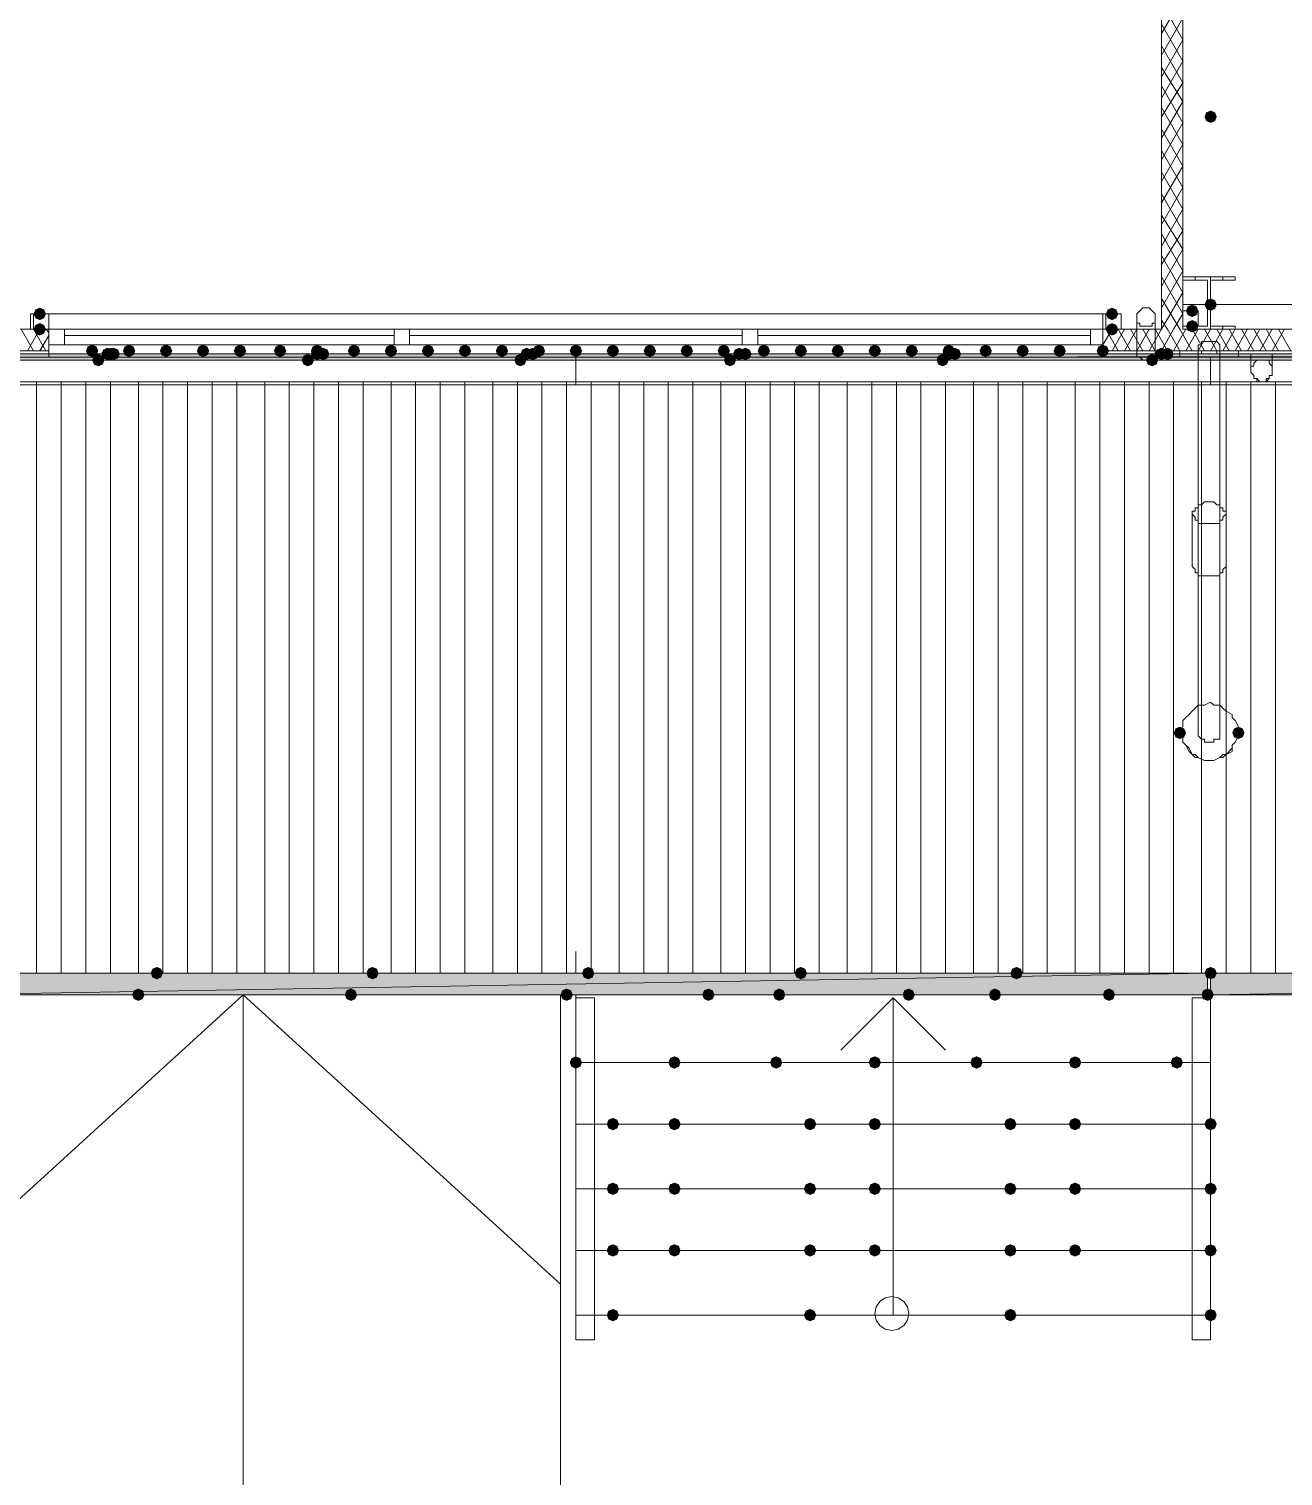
# Model space of a CAD drawing. Header units: millimetres. Extents: x 0 to 420, y 0 to 297.
# Drawn here: x 244.41 to 261.64, y 89.82 to 109.71 of the extents above; entities that cross this region are included whole.
import ezdxf

# ---------------------------------------------------------------- set-up
doc = ezdxf.new("R2010")
doc.units = ezdxf.units.MM

msp = doc.modelspace()

# ---------------------------------------------------------------- hatches: boundary and pattern name
for color, points in [(7, [(260.731, 108.500333), (260.706129, 108.440538), (260.646333, 108.415667), (260.586538, 108.440538), (260.561667, 108.500333), (260.586537, 108.560129), (260.646333, 108.585), (260.706129, 108.560129)]), (7, [(260.731, 105.918), (260.706129, 105.858204), (260.646333, 105.833333), (260.586538, 105.858204), (260.561667, 105.918), (260.586537, 105.977796), (260.646333, 106.002667), (260.706129, 105.977796)]), (7, [(244.644333, 105.791), (244.619463, 105.731204), (244.559667, 105.706333), (244.499871, 105.731204), (244.475, 105.791), (244.499871, 105.850796), (244.559667, 105.875667), (244.619462, 105.850796)]), (7, [(259.376333, 105.791), (259.351462, 105.731204), (259.291667, 105.706333), (259.231871, 105.731204), (259.207, 105.791), (259.231871, 105.850796), (259.291667, 105.875667), (259.351462, 105.850796)]), (7, [(260.477, 105.833333), (260.452129, 105.773538), (260.392333, 105.748667), (260.332538, 105.773538), (260.307667, 105.833333), (260.332537, 105.893129), (260.392333, 105.918), (260.452129, 105.893129)]), (7, [(244.644333, 105.579333), (244.619463, 105.519537), (244.559667, 105.494667), (244.499871, 105.519537), (244.475, 105.579333), (244.499871, 105.639129), (244.559667, 105.664), (244.619462, 105.639129)]), (7, [(259.376333, 105.579333), (259.351462, 105.519537), (259.291667, 105.494667), (259.231871, 105.519537), (259.207, 105.579333), (259.231871, 105.639129), (259.291667, 105.664), (259.351462, 105.639129)]), (7, [(260.477, 105.621667), (260.452129, 105.561871), (260.392333, 105.537), (260.332538, 105.561871), (260.307667, 105.621667), (260.332537, 105.681462), (260.392333, 105.706333), (260.452129, 105.681463)]), (7, [(245.364, 105.283), (245.339129, 105.223204), (245.279333, 105.198333), (245.219538, 105.223204), (245.194667, 105.283), (245.219537, 105.342796), (245.279333, 105.367667), (245.339129, 105.342796)]), (254, [(245.448667, 105.156), (245.423796, 105.096204), (245.364, 105.071333), (245.304204, 105.096204), (245.279333, 105.156), (245.304204, 105.215796), (245.364, 105.240667), (245.423796, 105.215796)]), (254, [(245.575667, 105.240667), (245.550796, 105.180871), (245.491, 105.156), (245.431204, 105.180871), (245.406333, 105.240667), (245.431204, 105.300462), (245.491, 105.325333), (245.550796, 105.300463)]), (254, [(245.618, 105.240667), (245.593129, 105.180871), (245.533333, 105.156), (245.473537, 105.180871), (245.448667, 105.240667), (245.473537, 105.300462), (245.533333, 105.325333), (245.593129, 105.300463)]), (254, [(245.660333, 105.240667), (245.635462, 105.180871), (245.575667, 105.156), (245.515871, 105.180871), (245.491, 105.240667), (245.515871, 105.300462), (245.575667, 105.325333), (245.635462, 105.300463)]), (7, [(245.872, 105.283), (245.847129, 105.223204), (245.787333, 105.198333), (245.727537, 105.223204), (245.702667, 105.283), (245.727537, 105.342796), (245.787333, 105.367667), (245.847129, 105.342796)]), (7, [(246.38, 105.283), (246.355129, 105.223204), (246.295333, 105.198333), (246.235538, 105.223204), (246.210667, 105.283), (246.235537, 105.342796), (246.295333, 105.367667), (246.355129, 105.342796)]), (7, [(246.888, 105.283), (246.863129, 105.223204), (246.803333, 105.198333), (246.743538, 105.223204), (246.718667, 105.283), (246.743537, 105.342796), (246.803333, 105.367667), (246.863129, 105.342796)]), (7, [(247.396, 105.283), (247.371129, 105.223204), (247.311333, 105.198333), (247.251538, 105.223204), (247.226667, 105.283), (247.251537, 105.342796), (247.311333, 105.367667), (247.371129, 105.342796)]), (7, [(247.946333, 105.283), (247.921462, 105.223204), (247.861667, 105.198333), (247.801871, 105.223204), (247.777, 105.283), (247.801871, 105.342796), (247.861667, 105.367667), (247.921462, 105.342796)]), (254, [(248.327333, 105.156), (248.302462, 105.096204), (248.242667, 105.071333), (248.182871, 105.096204), (248.158, 105.156), (248.182871, 105.215796), (248.242667, 105.240667), (248.302462, 105.215796)]), (7, [(248.454333, 105.283), (248.429463, 105.223204), (248.369667, 105.198333), (248.309871, 105.223204), (248.285, 105.283), (248.309871, 105.342796), (248.369667, 105.367667), (248.429462, 105.342796)]), (254, [(248.454333, 105.240667), (248.429463, 105.180871), (248.369667, 105.156), (248.309871, 105.180871), (248.285, 105.240667), (248.309871, 105.300462), (248.369667, 105.325333), (248.429462, 105.300463)]), (254, [(248.539, 105.240667), (248.514129, 105.180871), (248.454333, 105.156), (248.394538, 105.180871), (248.369667, 105.240667), (248.394537, 105.300462), (248.454333, 105.325333), (248.514129, 105.300463)]), (254, [(248.539, 105.240667), (248.514129, 105.180871), (248.454333, 105.156), (248.394538, 105.180871), (248.369667, 105.240667), (248.394537, 105.300462), (248.454333, 105.325333), (248.514129, 105.300463)]), (7, [(248.962333, 105.283), (248.937462, 105.223204), (248.877667, 105.198333), (248.817871, 105.223204), (248.793, 105.283), (248.817871, 105.342796), (248.877667, 105.367667), (248.937462, 105.342796)]), (7, [(249.470333, 105.283), (249.445462, 105.223204), (249.385667, 105.198333), (249.325871, 105.223204), (249.301, 105.283), (249.325871, 105.342796), (249.385667, 105.367667), (249.445462, 105.342796)]), (7, [(249.978333, 105.283), (249.953463, 105.223204), (249.893667, 105.198333), (249.833871, 105.223204), (249.809, 105.283), (249.833871, 105.342796), (249.893667, 105.367667), (249.953462, 105.342796)]), (7, [(250.486333, 105.283), (250.461462, 105.223204), (250.401667, 105.198333), (250.341871, 105.223204), (250.317, 105.283), (250.341871, 105.342796), (250.401667, 105.367667), (250.461462, 105.342796)]), (7, [(250.994333, 105.283), (250.969462, 105.223204), (250.909667, 105.198333), (250.849871, 105.223204), (250.825, 105.283), (250.849871, 105.342796), (250.909667, 105.367667), (250.969462, 105.342796)]), (254, [(251.248333, 105.156), (251.223462, 105.096204), (251.163667, 105.071333), (251.103871, 105.096204), (251.079, 105.156), (251.103871, 105.215796), (251.163667, 105.240667), (251.223462, 105.215796)]), (254, [(251.333, 105.240667), (251.308129, 105.180871), (251.248333, 105.156), (251.188538, 105.180871), (251.163667, 105.240667), (251.188537, 105.300462), (251.248333, 105.325333), (251.308129, 105.300463)]), (254, [(251.417667, 105.240667), (251.392796, 105.180871), (251.333, 105.156), (251.273204, 105.180871), (251.248333, 105.240667), (251.273204, 105.300462), (251.333, 105.325333), (251.392796, 105.300463)]), (254, [(251.417667, 105.240667), (251.392796, 105.180871), (251.333, 105.156), (251.273204, 105.180871), (251.248333, 105.240667), (251.273204, 105.300462), (251.333, 105.325333), (251.392796, 105.300463)]), (7, [(251.502333, 105.283), (251.477463, 105.223204), (251.417667, 105.198333), (251.357871, 105.223204), (251.333, 105.283), (251.357871, 105.342796), (251.417667, 105.367667), (251.477462, 105.342796)]), (7, [(252.010333, 105.283), (251.985462, 105.223204), (251.925667, 105.198333), (251.865871, 105.223204), (251.841, 105.283), (251.865871, 105.342796), (251.925667, 105.367667), (251.985462, 105.342796)]), (7, [(252.518333, 105.283), (252.493462, 105.223204), (252.433667, 105.198333), (252.373871, 105.223204), (252.349, 105.283), (252.373871, 105.342796), (252.433667, 105.367667), (252.493462, 105.342796)]), (7, [(253.026333, 105.283), (253.001462, 105.223204), (252.941667, 105.198333), (252.881871, 105.223204), (252.857, 105.283), (252.881871, 105.342796), (252.941667, 105.367667), (253.001462, 105.342796)]), (7, [(253.534333, 105.283), (253.509462, 105.223204), (253.449667, 105.198333), (253.389871, 105.223204), (253.365, 105.283), (253.389871, 105.342796), (253.449667, 105.367667), (253.509462, 105.342796)]), (7, [(254.042333, 105.283), (254.017462, 105.223204), (253.957667, 105.198333), (253.897871, 105.223204), (253.873, 105.283), (253.897871, 105.342796), (253.957667, 105.367667), (254.017462, 105.342796)]), (254, [(254.127, 105.156), (254.102129, 105.096204), (254.042333, 105.071333), (253.982537, 105.096204), (253.957667, 105.156), (253.982537, 105.215796), (254.042333, 105.240667), (254.102129, 105.215796)]), (254, [(254.254, 105.240667), (254.229129, 105.180871), (254.169333, 105.156), (254.109537, 105.180871), (254.084667, 105.240667), (254.109537, 105.300462), (254.169333, 105.325333), (254.229129, 105.300463)]), (254, [(254.338667, 105.240667), (254.313796, 105.180871), (254.254, 105.156), (254.194204, 105.180871), (254.169333, 105.240667), (254.194204, 105.300462), (254.254, 105.325333), (254.313796, 105.300463)]), (254, [(254.338667, 105.240667), (254.313796, 105.180871), (254.254, 105.156), (254.194204, 105.180871), (254.169333, 105.240667), (254.194204, 105.300462), (254.254, 105.325333), (254.313796, 105.300463)]), (7, [(254.592667, 105.283), (254.567796, 105.223204), (254.508, 105.198333), (254.448204, 105.223204), (254.423333, 105.283), (254.448204, 105.342796), (254.508, 105.367667), (254.567796, 105.342796)]), (7, [(255.100667, 105.283), (255.075796, 105.223204), (255.016, 105.198333), (254.956204, 105.223204), (254.931333, 105.283), (254.956204, 105.342796), (255.016, 105.367667), (255.075796, 105.342796)]), (7, [(255.608667, 105.283), (255.583796, 105.223204), (255.524, 105.198333), (255.464204, 105.223204), (255.439333, 105.283), (255.464204, 105.342796), (255.524, 105.367667), (255.583796, 105.342796)]), (7, [(256.116667, 105.283), (256.091796, 105.223204), (256.032, 105.198333), (255.972204, 105.223204), (255.947333, 105.283), (255.972204, 105.342796), (256.032, 105.367667), (256.091796, 105.342796)]), (7, [(256.624667, 105.283), (256.599796, 105.223204), (256.54, 105.198333), (256.480204, 105.223204), (256.455333, 105.283), (256.480204, 105.342796), (256.54, 105.367667), (256.599796, 105.342796)]), (254, [(257.048, 105.156), (257.023129, 105.096204), (256.963333, 105.071333), (256.903537, 105.096204), (256.878667, 105.156), (256.903537, 105.215796), (256.963333, 105.240667), (257.023129, 105.215796)]), (7, [(257.132667, 105.283), (257.107796, 105.223204), (257.048, 105.198333), (256.988204, 105.223204), (256.963333, 105.283), (256.988204, 105.342796), (257.048, 105.367667), (257.107796, 105.342796)]), (254, [(257.132667, 105.240667), (257.107796, 105.180871), (257.048, 105.156), (256.988204, 105.180871), (256.963333, 105.240667), (256.988204, 105.300462), (257.048, 105.325333), (257.107796, 105.300463)]), (254, [(257.217333, 105.240667), (257.192462, 105.180871), (257.132667, 105.156), (257.072871, 105.180871), (257.048, 105.240667), (257.072871, 105.300462), (257.132667, 105.325333), (257.192462, 105.300463)]), (254, [(257.217333, 105.240667), (257.192462, 105.180871), (257.132667, 105.156), (257.072871, 105.180871), (257.048, 105.240667), (257.072871, 105.300462), (257.132667, 105.325333), (257.192462, 105.300463)]), (7, [(257.640667, 105.283), (257.615796, 105.223204), (257.556, 105.198333), (257.496204, 105.223204), (257.471333, 105.283), (257.496204, 105.342796), (257.556, 105.367667), (257.615796, 105.342796)]), (7, [(258.148667, 105.283), (258.123796, 105.223204), (258.064, 105.198333), (258.004204, 105.223204), (257.979333, 105.283), (258.004204, 105.342796), (258.064, 105.367667), (258.123796, 105.342796)]), (7, [(258.656667, 105.283), (258.631796, 105.223204), (258.572, 105.198333), (258.512204, 105.223204), (258.487333, 105.283), (258.512204, 105.342796), (258.572, 105.367667), (258.631796, 105.342796)]), (7, [(259.249333, 105.283), (259.224462, 105.223204), (259.164667, 105.198333), (259.104871, 105.223204), (259.08, 105.283), (259.104871, 105.342796), (259.164667, 105.367667), (259.224462, 105.342796)]), (254, [(259.926667, 105.156), (259.901796, 105.096204), (259.842, 105.071333), (259.782204, 105.096204), (259.757333, 105.156), (259.782204, 105.215796), (259.842, 105.240667), (259.901796, 105.215796)]), (254, [(260.053667, 105.240667), (260.028796, 105.180871), (259.969, 105.156), (259.909204, 105.180871), (259.884333, 105.240667), (259.909204, 105.300462), (259.969, 105.325333), (260.028796, 105.300463)]), (254, [(260.138333, 105.240667), (260.113462, 105.180871), (260.053667, 105.156), (259.993871, 105.180871), (259.969, 105.240667), (259.993871, 105.300462), (260.053667, 105.325333), (260.113462, 105.300463)]), (254, [(260.138333, 105.240667), (260.113462, 105.180871), (260.053667, 105.156), (259.993871, 105.180871), (259.969, 105.240667), (259.993871, 105.300462), (260.053667, 105.325333), (260.113462, 105.300463)]), (7, [(260.307667, 100.033667), (260.282796, 99.973871), (260.223, 99.949), (260.163204, 99.973871), (260.138333, 100.033667), (260.163204, 100.093462), (260.223, 100.118333), (260.282796, 100.093463)]), (7, [(261.112, 100.033667), (261.087129, 99.973871), (261.027333, 99.949), (260.967537, 99.973871), (260.942667, 100.033667), (260.967537, 100.093462), (261.027333, 100.118333), (261.087129, 100.093463)]), (254, [(246.253, 96.731667), (246.228129, 96.671871), (246.168333, 96.647), (246.108538, 96.671871), (246.083667, 96.731667), (246.108537, 96.791462), (246.168333, 96.816333), (246.228129, 96.791463)]), (254, [(249.216333, 96.731667), (249.191462, 96.671871), (249.131667, 96.647), (249.071871, 96.671871), (249.047, 96.731667), (249.071871, 96.791462), (249.131667, 96.816333), (249.191462, 96.791463)]), (254, [(252.179667, 96.731667), (252.154796, 96.671871), (252.095, 96.647), (252.035204, 96.671871), (252.010333, 96.731667), (252.035204, 96.791462), (252.095, 96.816333), (252.154796, 96.791463)]), (254, [(255.100667, 96.731667), (255.075796, 96.671871), (255.016, 96.647), (254.956204, 96.671871), (254.931333, 96.731667), (254.956204, 96.791462), (255.016, 96.816333), (255.075796, 96.791463)]), (254, [(258.064, 96.731667), (258.039129, 96.671871), (257.979333, 96.647), (257.919538, 96.671871), (257.894667, 96.731667), (257.919537, 96.791462), (257.979333, 96.816333), (258.039129, 96.791463)]), (254, [(260.731, 96.731667), (260.706129, 96.671871), (260.646333, 96.647), (260.586538, 96.671871), (260.561667, 96.731667), (260.586537, 96.791462), (260.646333, 96.816333), (260.706129, 96.791463)]), (254, [(245.999, 96.435333), (245.974129, 96.375538), (245.914333, 96.350667), (245.854537, 96.375538), (245.829667, 96.435333), (245.854537, 96.495129), (245.914333, 96.52), (245.974129, 96.495129)]), (254, [(248.92, 96.435333), (248.895129, 96.375538), (248.835333, 96.350667), (248.775538, 96.375538), (248.750667, 96.435333), (248.775537, 96.495129), (248.835333, 96.52), (248.895129, 96.495129)]), (254, [(251.883333, 96.435333), (251.858462, 96.375538), (251.798667, 96.350667), (251.738871, 96.375538), (251.714, 96.435333), (251.738871, 96.495129), (251.798667, 96.52), (251.858462, 96.495129)]), (254, [(253.830667, 96.435333), (253.805796, 96.375538), (253.746, 96.350667), (253.686204, 96.375538), (253.661333, 96.435333), (253.686204, 96.495129), (253.746, 96.52), (253.805796, 96.495129)]), (254, [(254.804333, 96.435333), (254.779462, 96.375538), (254.719667, 96.350667), (254.659871, 96.375538), (254.635, 96.435333), (254.659871, 96.495129), (254.719667, 96.52), (254.779462, 96.495129)]), (254, [(256.582333, 96.435333), (256.557462, 96.375538), (256.497667, 96.350667), (256.437871, 96.375538), (256.413, 96.435333), (256.437871, 96.495129), (256.497667, 96.52), (256.557462, 96.495129)]), (254, [(257.767667, 96.435333), (257.742796, 96.375538), (257.683, 96.350667), (257.623204, 96.375538), (257.598333, 96.435333), (257.623204, 96.495129), (257.683, 96.52), (257.742796, 96.495129)]), (254, [(259.334, 96.435333), (259.309129, 96.375538), (259.249333, 96.350667), (259.189538, 96.375538), (259.164667, 96.435333), (259.189537, 96.495129), (259.249333, 96.52), (259.309129, 96.495129)]), (254, [(260.688667, 96.435333), (260.663796, 96.375538), (260.604, 96.350667), (260.544204, 96.375538), (260.519333, 96.435333), (260.544204, 96.495129), (260.604, 96.52), (260.663796, 96.495129)]), (254, [(252.010333, 95.504), (251.985462, 95.444204), (251.925667, 95.419333), (251.865871, 95.444204), (251.841, 95.504), (251.865871, 95.563796), (251.925667, 95.588667), (251.985462, 95.563796)]), (254, [(253.365, 95.504), (253.340129, 95.444204), (253.280333, 95.419333), (253.220538, 95.444204), (253.195667, 95.504), (253.220537, 95.563796), (253.280333, 95.588667), (253.340129, 95.563796)]), (254, [(254.762, 95.504), (254.737129, 95.444204), (254.677333, 95.419333), (254.617538, 95.444204), (254.592667, 95.504), (254.617537, 95.563796), (254.677333, 95.588667), (254.737129, 95.563796)]), (254, [(256.116667, 95.504), (256.091796, 95.444204), (256.032, 95.419333), (255.972204, 95.444204), (255.947333, 95.504), (255.972204, 95.563796), (256.032, 95.588667), (256.091796, 95.563796)]), (254, [(257.513667, 95.504), (257.488796, 95.444204), (257.429, 95.419333), (257.369204, 95.444204), (257.344333, 95.504), (257.369204, 95.563796), (257.429, 95.588667), (257.488796, 95.563796)]), (254, [(258.868333, 95.504), (258.843462, 95.444204), (258.783667, 95.419333), (258.723871, 95.444204), (258.699, 95.504), (258.723871, 95.563796), (258.783667, 95.588667), (258.843462, 95.563796)]), (254, [(260.265333, 95.504), (260.240462, 95.444204), (260.180667, 95.419333), (260.120871, 95.444204), (260.096, 95.504), (260.120871, 95.563796), (260.180667, 95.588667), (260.240462, 95.563796)]), (254, [(252.518333, 94.657333), (252.493462, 94.597537), (252.433667, 94.572667), (252.373871, 94.597537), (252.349, 94.657333), (252.373871, 94.717129), (252.433667, 94.742), (252.493462, 94.717129)]), (254, [(253.365, 94.657333), (253.340129, 94.597537), (253.280333, 94.572667), (253.220538, 94.597537), (253.195667, 94.657333), (253.220537, 94.717129), (253.280333, 94.742), (253.340129, 94.717129)]), (254, [(255.227667, 94.657333), (255.202796, 94.597537), (255.143, 94.572667), (255.083204, 94.597537), (255.058333, 94.657333), (255.083204, 94.717129), (255.143, 94.742), (255.202796, 94.717129)]), (254, [(256.116667, 94.657333), (256.091796, 94.597537), (256.032, 94.572667), (255.972204, 94.597537), (255.947333, 94.657333), (255.972204, 94.717129), (256.032, 94.742), (256.091796, 94.717129)]), (254, [(257.979333, 94.657333), (257.954462, 94.597537), (257.894667, 94.572667), (257.834871, 94.597537), (257.81, 94.657333), (257.834871, 94.717129), (257.894667, 94.742), (257.954462, 94.717129)]), (254, [(258.868333, 94.657333), (258.843462, 94.597537), (258.783667, 94.572667), (258.723871, 94.597537), (258.699, 94.657333), (258.723871, 94.717129), (258.783667, 94.742), (258.843462, 94.717129)]), (254, [(260.731, 94.657333), (260.706129, 94.597537), (260.646333, 94.572667), (260.586538, 94.597537), (260.561667, 94.657333), (260.586537, 94.717129), (260.646333, 94.742), (260.706129, 94.717129)]), (254, [(252.518333, 93.768333), (252.493462, 93.708537), (252.433667, 93.683667), (252.373871, 93.708537), (252.349, 93.768333), (252.373871, 93.828129), (252.433667, 93.853), (252.493462, 93.828129)]), (254, [(253.365, 93.768333), (253.340129, 93.708537), (253.280333, 93.683667), (253.220538, 93.708537), (253.195667, 93.768333), (253.220537, 93.828129), (253.280333, 93.853), (253.340129, 93.828129)]), (254, [(255.227667, 93.768333), (255.202796, 93.708537), (255.143, 93.683667), (255.083204, 93.708537), (255.058333, 93.768333), (255.083204, 93.828129), (255.143, 93.853), (255.202796, 93.828129)]), (254, [(256.116667, 93.768333), (256.091796, 93.708537), (256.032, 93.683667), (255.972204, 93.708537), (255.947333, 93.768333), (255.972204, 93.828129), (256.032, 93.853), (256.091796, 93.828129)]), (254, [(257.979333, 93.768333), (257.954462, 93.708537), (257.894667, 93.683667), (257.834871, 93.708537), (257.81, 93.768333), (257.834871, 93.828129), (257.894667, 93.853), (257.954462, 93.828129)]), (254, [(258.868333, 93.768333), (258.843462, 93.708537), (258.783667, 93.683667), (258.723871, 93.708537), (258.699, 93.768333), (258.723871, 93.828129), (258.783667, 93.853), (258.843462, 93.828129)]), (254, [(260.731, 93.768333), (260.706129, 93.708537), (260.646333, 93.683667), (260.586538, 93.708537), (260.561667, 93.768333), (260.586537, 93.828129), (260.646333, 93.853), (260.706129, 93.828129)]), (254, [(252.518333, 92.921667), (252.493462, 92.861871), (252.433667, 92.837), (252.373871, 92.861871), (252.349, 92.921667), (252.373871, 92.981462), (252.433667, 93.006333), (252.493462, 92.981463)]), (254, [(253.365, 92.921667), (253.340129, 92.861871), (253.280333, 92.837), (253.220538, 92.861871), (253.195667, 92.921667), (253.220537, 92.981462), (253.280333, 93.006333), (253.340129, 92.981463)]), (254, [(255.227667, 92.921667), (255.202796, 92.861871), (255.143, 92.837), (255.083204, 92.861871), (255.058333, 92.921667), (255.083204, 92.981462), (255.143, 93.006333), (255.202796, 92.981463)]), (254, [(256.116667, 92.921667), (256.091796, 92.861871), (256.032, 92.837), (255.972204, 92.861871), (255.947333, 92.921667), (255.972204, 92.981462), (256.032, 93.006333), (256.091796, 92.981463)]), (254, [(257.979333, 92.921667), (257.954462, 92.861871), (257.894667, 92.837), (257.834871, 92.861871), (257.81, 92.921667), (257.834871, 92.981462), (257.894667, 93.006333), (257.954462, 92.981463)]), (254, [(258.868333, 92.921667), (258.843462, 92.861871), (258.783667, 92.837), (258.723871, 92.861871), (258.699, 92.921667), (258.723871, 92.981462), (258.783667, 93.006333), (258.843462, 92.981463)]), (254, [(260.731, 92.921667), (260.706129, 92.861871), (260.646333, 92.837), (260.586538, 92.861871), (260.561667, 92.921667), (260.586537, 92.981462), (260.646333, 93.006333), (260.706129, 92.981463)]), (254, [(252.518333, 92.032667), (252.493462, 91.972871), (252.433667, 91.948), (252.373871, 91.972871), (252.349, 92.032667), (252.373871, 92.092462), (252.433667, 92.117333), (252.493462, 92.092463)]), (254, [(255.227667, 92.032667), (255.202796, 91.972871), (255.143, 91.948), (255.083204, 91.972871), (255.058333, 92.032667), (255.083204, 92.092462), (255.143, 92.117333), (255.202796, 92.092463)]), (254, [(257.979333, 92.032667), (257.954462, 91.972871), (257.894667, 91.948), (257.834871, 91.972871), (257.81, 92.032667), (257.834871, 92.092462), (257.894667, 92.117333), (257.954462, 92.092463)]), (254, [(260.731, 92.032667), (260.706129, 91.972871), (260.646333, 91.948), (260.586538, 91.972871), (260.561667, 92.032667), (260.586537, 92.092462), (260.646333, 92.117333), (260.706129, 92.092463)])]:
    msp.add_hatch(color=color).paths.add_polyline_path(points, flags=0)
h = msp.add_hatch(color=7)
h.paths.add_polyline_path([(382.947333, 105.156), (120.904, 105.156), (382.947333, 105.240667)], flags=0)
h.paths.add_polyline_path([(120.904, 105.156), (382.947333, 105.240667), (120.904, 105.240667)], flags=0)
h = msp.add_hatch(color=7)
h.paths.add_polyline_path([(260.604, 96.435333), (243.247333, 96.435333), (260.604, 96.731667)], flags=0)
h.paths.add_polyline_path([(243.247333, 96.435333), (260.604, 96.731667), (243.247333, 96.731667)], flags=0)
h = msp.add_hatch(color=7)
h.paths.add_polyline_path([(278.003, 96.435333), (260.646333, 96.435333), (278.003, 96.731667)], flags=0)
h.paths.add_polyline_path([(260.646333, 96.435333), (278.003, 96.731667), (260.646333, 96.731667)], flags=0)

# ---------------------------------------------------------------- linework, layer by layer
at = {"color": 7, "lineweight": 0}
for points in [[(394.335, 222.25), (260.265333, 222.25), (260.265333, 191.219667), (243.586, 191.219667), (243.586, 222.25), (109.516333, 222.25), (109.516333, 105.579333), (243.586, 105.579333), (243.586, 136.609667), (260.265333, 136.609667), (260.265333, 105.579333), (394.335, 105.579333)], [(243.586, 221.869), (243.586, 191.219667), (260.265333, 191.219667), (260.265333, 221.869), (393.954, 221.869), (393.954, 105.918), (260.265333, 105.918), (260.265333, 136.609667), (243.586, 136.609667), (243.586, 105.918), (109.897333, 105.918), (109.897333, 221.869)], [(260.985, 106.299), (260.265333, 106.299), (260.265333, 106.256667), (260.604, 106.256667), (260.604, 105.621667), (260.265333, 105.621667), (260.265333, 105.579333), (260.985, 105.579333), (260.985, 105.621667), (260.646333, 105.621667), (260.646333, 106.256667), (260.985, 106.256667)], [(259.630333, 105.748667), (259.630333, 105.791), (259.672667, 105.833333), (259.715, 105.875667), (259.757333, 105.875667), (259.799667, 105.875667), (259.842, 105.833333), (259.884333, 105.791), (259.884333, 105.748667), (259.884333, 105.706333), (259.884333, 105.664), (259.842, 105.664), (259.842, 105.621667), (259.799667, 105.621667), (259.757333, 105.621667), (259.715, 105.621667), (259.672667, 105.621667), (259.672667, 105.664), (259.630333, 105.664), (259.630333, 105.706333), (259.630333, 105.748667), (259.630333, 105.706333), (259.630333, 105.664), (259.672667, 105.664), (259.672667, 105.621667), (259.715, 105.621667), (259.757333, 105.621667), (259.799667, 105.621667), (259.842, 105.621667), (259.842, 105.664), (259.884333, 105.664), (259.884333, 105.706333), (259.884333, 105.748667), (259.884333, 105.791), (259.842, 105.833333), (259.799667, 105.875667), (259.757333, 105.875667), (259.715, 105.875667), (259.672667, 105.833333), (259.630333, 105.791)], [(259.884333, 105.748667), (259.884333, 105.791), (259.842, 105.833333), (259.799667, 105.875667), (259.757333, 105.875667), (259.715, 105.875667), (259.672667, 105.833333), (259.630333, 105.791), (259.630333, 105.748667), (259.630333, 105.706333), (259.630333, 105.664), (259.672667, 105.664), (259.672667, 105.621667), (259.715, 105.621667), (259.757333, 105.621667), (259.799667, 105.621667), (259.842, 105.621667), (259.842, 105.664), (259.884333, 105.664), (259.884333, 105.706333)], [(260.477, 105.833333), (260.265333, 105.833333), (260.265333, 105.621667), (260.477, 105.621667), (260.477, 105.833333), (260.265333, 105.833333), (260.265333, 105.621667), (260.477, 105.621667)], [(244.432667, 105.791), (244.686667, 105.791), (244.686667, 105.579333), (244.432667, 105.579333)], [(244.475, 105.791), (244.475, 105.579333), (244.686667, 105.579333), (244.686667, 105.791)], [(259.164667, 105.791), (259.418667, 105.791), (259.418667, 105.579333), (259.164667, 105.579333)], [(259.207, 105.791), (259.207, 105.579333), (259.418667, 105.579333), (259.418667, 105.791)], [(244.686667, 105.579333), (244.686667, 105.367667)], [(259.164667, 105.579333), (259.164667, 105.367667)], [(260.646333, 105.41), (260.688667, 105.41), (260.731, 105.41), (260.773333, 105.367667), (260.773333, 105.325333), (260.773333, 105.283), (260.731, 105.283), (260.731, 105.240667), (260.688667, 105.240667), (260.646333, 105.240667), (260.604, 105.240667), (260.561667, 105.240667), (260.519333, 105.240667), (260.519333, 105.283), (260.477, 105.283), (260.477, 105.325333), (260.477, 105.367667), (260.519333, 105.367667), (260.519333, 105.41), (260.561667, 105.41), (260.604, 105.41)], [(382.947333, 105.156), (120.904, 105.156), (382.947333, 105.240667)], [(120.904, 105.156), (382.947333, 105.240667), (120.904, 105.240667)], [(243.247333, 105.198333), (251.925667, 105.198333), (251.925667, 104.817333), (243.247333, 104.817333)], [(260.646333, 105.198333), (251.925667, 105.198333), (251.925667, 104.817333), (260.646333, 104.817333)], [(259.630333, 105.198333), (259.672667, 105.198333), (259.715, 105.156), (259.757333, 105.156), (259.799667, 105.156), (259.842, 105.198333), (259.884333, 105.198333), (259.842, 105.198333), (259.799667, 105.198333), (259.757333, 105.198333), (259.715, 105.198333), (259.672667, 105.198333)], [(278.003, 105.198333), (260.646333, 105.198333), (260.646333, 104.817333), (278.003, 104.817333)], [(261.112, 105.240667), (261.196667, 105.240667), (261.196667, 105.029), (261.196667, 104.986667), (261.239, 104.944333), (261.239, 104.902), (261.281333, 104.902), (261.281333, 104.859667), (261.323667, 104.859667), (261.366, 104.859667), (261.408333, 104.859667), (261.450667, 104.902), (261.450667, 104.944333), (261.493, 104.944333), (261.493, 104.986667), (261.493, 105.029), (261.493, 105.240667), (261.62, 105.240667), (261.493, 105.240667), (261.493, 105.029), (261.493, 104.986667), (261.493, 104.944333), (261.450667, 104.944333), (261.450667, 104.902), (261.408333, 104.902), (261.408333, 104.859667), (261.366, 104.859667), (261.323667, 104.859667), (261.281333, 104.902), (261.239, 104.902), (261.239, 104.944333), (261.196667, 104.986667), (261.196667, 105.029), (261.196667, 105.240667), (261.112, 105.240667), (261.196667, 105.240667), (261.196667, 105.029), (261.196667, 104.986667), (261.239, 104.944333), (261.239, 104.902), (261.281333, 104.902), (261.281333, 104.859667), (261.323667, 104.859667), (261.366, 104.859667), (261.408333, 104.859667), (261.450667, 104.902), (261.450667, 104.944333), (261.493, 104.944333), (261.493, 104.986667), (261.493, 105.029), (261.493, 105.240667), (261.62, 105.240667), (261.493, 105.240667), (261.493, 105.029), (261.493, 104.986667), (261.493, 104.944333), (261.450667, 104.944333), (261.450667, 104.902), (261.408333, 104.902), (261.408333, 104.859667), (261.366, 104.859667), (261.323667, 104.859667), (261.281333, 104.902), (261.239, 104.902), (261.239, 104.944333), (261.196667, 104.986667), (261.196667, 105.029), (261.196667, 105.240667), (261.112, 105.240667), (261.196667, 105.240667), (261.196667, 105.029), (261.196667, 104.986667), (261.239, 104.944333), (261.239, 104.902), (261.281333, 104.902), (261.323667, 104.859667), (261.366, 104.859667), (261.408333, 104.859667), (261.408333, 104.902), (261.450667, 104.902), (261.450667, 104.944333), (261.493, 104.944333), (261.493, 104.986667), (261.493, 105.029), (261.493, 105.240667), (261.62, 105.240667), (261.493, 105.240667), (261.493, 105.029), (261.493, 104.986667), (261.493, 104.944333), (261.450667, 104.944333), (261.450667, 104.902), (261.408333, 104.859667), (261.366, 104.859667), (261.323667, 104.859667), (261.281333, 104.859667), (261.281333, 104.902), (261.239, 104.902), (261.239, 104.944333), (261.196667, 104.986667), (261.196667, 105.029), (261.196667, 105.240667)], [(261.196667, 105.029), (261.196667, 104.986667), (261.239, 104.944333), (261.239, 104.902), (261.281333, 104.902), (261.323667, 104.859667), (261.366, 104.859667), (261.408333, 104.859667), (261.408333, 104.902), (261.450667, 104.902), (261.450667, 104.944333), (261.493, 104.944333), (261.493, 104.986667), (261.493, 105.029), (261.493, 105.071333), (261.450667, 105.113667), (261.450667, 105.156), (261.408333, 105.156), (261.366, 105.156), (261.323667, 105.156), (261.281333, 105.156), (261.239, 105.113667), (261.239, 105.071333), (261.196667, 105.071333)], [(261.493, 105.029), (261.493, 105.071333), (261.450667, 105.113667), (261.450667, 105.156), (261.408333, 105.156), (261.366, 105.156), (261.323667, 105.156), (261.281333, 105.156), (261.239, 105.113667), (261.239, 105.071333), (261.196667, 105.071333), (261.196667, 105.029), (261.196667, 104.986667), (261.239, 104.944333), (261.239, 104.902), (261.281333, 104.902), (261.323667, 104.859667), (261.366, 104.859667), (261.408333, 104.859667), (261.408333, 104.902), (261.450667, 104.902), (261.450667, 104.944333), (261.493, 104.944333), (261.493, 104.986667)], [(382.947333, 97.324333), (382.947333, 96.731667), (120.904, 96.731667), (120.904, 97.324333), (120.904, 104.309333), (120.904, 104.859667), (382.947333, 104.859667), (382.947333, 104.309333)], [(260.646333, 103.208667), (260.688667, 103.208667), (260.731, 103.166333), (260.773333, 103.166333), (260.773333, 103.124), (260.815667, 103.124), (260.815667, 103.081667), (260.858, 103.081667), (260.858, 103.039333), (260.815667, 102.997), (260.815667, 102.954667), (260.773333, 102.954667), (260.773333, 102.912333), (260.731, 102.912333), (260.688667, 102.912333), (260.646333, 102.912333), (260.604, 102.912333), (260.561667, 102.912333), (260.519333, 102.912333), (260.477, 102.912333), (260.477, 102.954667), (260.434667, 102.954667), (260.434667, 102.997), (260.392333, 103.039333), (260.392333, 103.081667), (260.434667, 103.081667), (260.434667, 103.124), (260.477, 103.124), (260.477, 103.166333), (260.519333, 103.166333), (260.561667, 103.208667), (260.604, 103.208667)], [(260.688667, 100.414667), (260.646333, 100.457), (260.561667, 100.414667), (260.477, 100.414667), (260.434667, 100.372333), (260.392333, 100.33), (260.35, 100.287667), (260.307667, 100.245333), (260.265333, 100.203), (260.265333, 100.118333), (260.223, 100.033667), (260.265333, 99.991333), (260.265333, 99.906667), (260.307667, 99.864333), (260.35, 99.822), (260.392333, 99.737333), (260.434667, 99.737333), (260.477, 99.695), (260.561667, 99.652667), (260.646333, 99.652667), (260.688667, 99.652667), (260.773333, 99.695), (260.815667, 99.737333), (260.858, 99.737333), (260.942667, 99.822), (260.942667, 99.864333), (260.985, 99.906667), (261.027333, 99.991333), (261.027333, 100.033667), (261.027333, 100.118333), (260.985, 100.203), (260.942667, 100.245333), (260.942667, 100.287667), (260.858, 100.33), (260.815667, 100.372333), (260.773333, 100.414667)], [(260.604, 96.731667), (260.604, 96.435333), (243.247333, 96.435333), (243.247333, 96.731667), (243.247333, 96.435333), (225.848333, 96.435333), (225.848333, 96.731667), (225.848333, 96.435333), (208.449333, 96.435333), (208.449333, 96.731667), (208.449333, 96.435333), (191.050333, 96.435333), (191.050333, 96.731667), (173.693667, 96.731667), (173.693667, 96.435333), (191.050333, 96.435333), (191.050333, 96.731667), (208.449333, 96.731667), (225.848333, 96.731667), (243.247333, 96.731667)], [(260.604, 96.435333), (243.247333, 96.435333), (260.604, 96.731667)], [(243.247333, 96.435333), (260.604, 96.731667), (243.247333, 96.731667)], [(278.003, 96.435333), (260.646333, 96.435333), (278.003, 96.731667)], [(260.646333, 96.435333), (278.003, 96.731667), (260.646333, 96.731667)], [(278.003, 96.731667), (260.646333, 96.731667), (260.646333, 96.435333), (278.003, 96.435333)], [(247.269, 96.435333), (256.582333, 96.435333)], [(251.925667, 95.504), (260.646333, 95.504), (260.646333, 96.393), (260.646333, 96.435333), (251.925667, 96.435333), (251.925667, 96.393)], [(252.179667, 91.694), (252.179667, 92.032667), (252.179667, 96.393), (251.925667, 96.393), (251.925667, 92.032667), (251.925667, 91.694)], [(260.646333, 91.694), (260.646333, 92.032667), (260.646333, 96.393), (260.392333, 96.393), (260.392333, 92.032667), (260.392333, 91.694)], [(251.925667, 94.657333), (260.646333, 94.657333), (260.646333, 95.504), (251.925667, 95.504)], [(251.925667, 93.768333), (260.646333, 93.768333), (260.646333, 94.657333), (251.925667, 94.657333)], [(251.925667, 92.921667), (260.646333, 92.921667), (260.646333, 93.768333), (251.925667, 93.768333)], [(251.925667, 92.032667), (260.646333, 92.032667), (260.646333, 92.921667), (251.925667, 92.921667)]]:
    msp.add_lwpolyline(points, close=True, dxfattribs=at)
at = {"color": 254, "lineweight": 0}
msp.add_lwpolyline([(243.586, 221.869), (109.897333, 221.869), (109.897333, 105.918), (243.586, 105.918), (243.586, 136.609667), (260.265333, 136.609667), (260.265333, 105.918), (393.954, 105.918), (393.954, 221.869), (260.265333, 221.869), (260.265333, 191.219667), (243.586, 191.219667)], close=True, dxfattribs=at)
at = {"color": 7, "lineweight": 0}
for points in [[(259.969, 140.081), (259.969, 105.579333)], [(260.265333, 105.579333), (260.265333, 140.081)], [(259.969, 109.643333), (260.265333, 110.151333)], [(260.265333, 109.558667), (259.969, 110.066667)], [(259.969, 109.347), (260.265333, 109.855)], [(260.265333, 109.262333), (259.969, 109.770333)], [(259.969, 109.050667), (260.265333, 109.558667)], [(260.265333, 108.966), (259.969, 109.474)], [(259.969, 108.754333), (260.265333, 109.262333)], [(260.265333, 108.712), (259.969, 109.177667)], [(259.969, 108.500333), (260.265333, 108.966)], [(260.265333, 108.415667), (259.969, 108.923667)], [(259.969, 108.204), (260.265333, 108.712)], [(260.265333, 108.119333), (259.969, 108.627333)], [(259.969, 107.907667), (260.265333, 108.415667)], [(260.265333, 107.823), (259.969, 108.331)], [(259.969, 107.611333), (260.265333, 108.119333)], [(260.265333, 107.526667), (259.969, 108.034667)], [(259.969, 107.315), (260.265333, 107.823)], [(260.265333, 107.230333), (259.969, 107.738333)], [(259.969, 107.018667), (260.265333, 107.526667)], [(260.265333, 106.934), (259.969, 107.442)], [(259.969, 106.722333), (260.265333, 107.230333)], [(260.265333, 106.68), (259.969, 107.145667)], [(259.969, 106.468333), (260.265333, 106.934)], [(260.265333, 106.383667), (259.969, 106.891667)], [(259.969, 106.172), (260.265333, 106.68)], [(260.265333, 106.087333), (259.969, 106.595333)], [(259.969, 105.875667), (260.265333, 106.383667)], [(260.265333, 105.791), (259.969, 106.299)], [(260.265333, 106.299), (260.265333, 106.256667)], [(260.434667, 106.299), (260.434667, 106.256667)], [(260.646333, 106.299), (260.646333, 105.579333)], [(260.815667, 106.299), (260.815667, 106.256667)], [(260.985, 106.299), (260.985, 106.256667)], [(259.969, 105.579333), (260.265333, 106.087333)], [(260.223, 105.579333), (259.969, 106.002667)], [(251.925667, 105.791), (244.686667, 105.791), (244.686667, 105.706333)], [(251.925667, 105.791), (244.686667, 105.791), (244.686667, 105.706333)], [(244.686667, 105.706333), (244.686667, 105.579333), (251.925667, 105.579333)], [(244.686667, 105.706333), (244.686667, 105.579333), (251.925667, 105.579333)], [(259.164667, 105.706333), (259.164667, 105.791), (251.925667, 105.791)], [(259.164667, 105.706333), (259.164667, 105.791), (251.925667, 105.791)], [(251.925667, 105.579333), (259.164667, 105.579333), (259.164667, 105.706333)], [(251.925667, 105.579333), (259.164667, 105.579333), (259.164667, 105.706333)], [(259.630333, 105.748667), (259.630333, 105.198333)], [(259.884333, 105.198333), (259.884333, 105.748667)], [(260.053667, 105.579333), (259.969, 105.706333)], [(260.138333, 105.579333), (260.265333, 105.791)], [(260.265333, 105.621667), (260.265333, 105.579333)], [(260.434667, 105.621667), (260.434667, 105.579333)], [(260.815667, 105.621667), (260.815667, 105.579333)], [(260.985, 105.621667), (260.985, 105.579333)], [(244.686667, 105.579333), (243.882333, 105.579333)], [(244.475, 105.283), (244.305667, 105.579333)], [(244.390333, 105.283), (244.559667, 105.579333)], [(244.644333, 105.283), (244.475, 105.579333)], [(244.559667, 105.283), (244.686667, 105.494667)], [(244.686667, 105.537), (244.644333, 105.579333)], [(244.686667, 105.283), (244.686667, 105.367667), (244.686667, 105.579333)], [(244.686667, 105.579333), (259.164667, 105.579333)], [(244.686667, 105.579333), (244.898333, 105.579333), (244.898333, 105.367667), (244.686667, 105.367667)], [(244.898333, 105.579333), (249.428, 105.579333)], [(244.898333, 105.494667), (249.428, 105.494667)], [(249.555, 105.367667), (249.428, 105.367667), (249.428, 105.579333), (249.555, 105.579333)], [(249.555, 105.579333), (249.639667, 105.579333), (249.639667, 105.367667), (249.555, 105.367667)], [(249.639667, 105.579333), (254.211667, 105.579333)], [(249.639667, 105.494667), (254.211667, 105.494667)], [(254.296333, 105.367667), (254.211667, 105.367667), (254.211667, 105.579333), (254.296333, 105.579333)], [(254.296333, 105.579333), (254.423333, 105.579333), (254.423333, 105.367667), (254.296333, 105.367667)], [(254.423333, 105.579333), (258.995333, 105.579333)], [(254.423333, 105.494667), (258.995333, 105.494667)], [(259.164667, 105.367667), (258.995333, 105.367667), (258.995333, 105.579333), (259.164667, 105.579333)], [(259.164667, 105.367667), (259.291667, 105.579333)], [(259.164667, 105.283), (259.164667, 105.367667), (259.164667, 105.579333)], [(259.969, 105.579333), (259.164667, 105.579333)], [(259.376333, 105.283), (259.207, 105.579333)], [(259.291667, 105.283), (259.461, 105.579333)], [(259.545667, 105.283), (259.376333, 105.579333)], [(259.461, 105.283), (259.630333, 105.579333)], [(259.715, 105.283), (259.545667, 105.579333)], [(259.630333, 105.283), (259.799667, 105.579333)], [(259.884333, 105.283), (259.715, 105.579333)], [(259.799667, 105.283), (259.969, 105.579333)], [(260.053667, 105.283), (259.884333, 105.579333)], [(259.969, 105.283), (260.138333, 105.579333)], [(260.223, 105.283), (260.053667, 105.579333)], [(260.138333, 105.283), (260.307667, 105.579333)], [(260.392333, 105.283), (260.223, 105.579333)], [(262.085667, 105.579333), (260.265333, 105.579333)], [(260.307667, 105.283), (260.477, 105.579333)], [(260.561667, 105.283), (260.392333, 105.579333)], [(260.477, 105.283), (260.646333, 105.579333)], [(260.731, 105.283), (260.561667, 105.579333)], [(260.646333, 105.283), (260.815667, 105.579333)], [(260.900333, 105.283), (260.731, 105.579333)], [(260.815667, 105.283), (260.985, 105.579333)], [(261.069667, 105.283), (260.900333, 105.579333)], [(260.985, 105.283), (261.154333, 105.579333)], [(261.239, 105.283), (261.069667, 105.579333)], [(261.154333, 105.283), (261.323667, 105.579333)], [(261.408333, 105.283), (261.239, 105.579333)], [(261.323667, 105.283), (261.493, 105.579333)], [(261.577667, 105.283), (261.408333, 105.579333)], [(261.493, 105.283), (261.662333, 105.579333)], [(261.747, 105.283), (261.577667, 105.579333)], [(383.243667, 105.240667), (120.904, 105.240667), (383.243667, 105.240667), (120.904, 105.240667)], [(382.947333, 105.240667), (120.904, 105.240667)], [(383.243667, 105.240667), (382.947333, 105.240667), (120.904, 105.240667)], [(383.243667, 105.240667), (120.904, 105.240667), (120.904, 105.156)], [(241.765667, 105.283), (244.686667, 105.283)], [(244.686667, 105.283), (244.686667, 105.367667)], [(244.686667, 105.283), (244.686667, 105.198333), (259.164667, 105.198333), (259.164667, 105.283)], [(249.428, 105.367667), (244.898333, 105.367667)], [(254.211667, 105.367667), (249.639667, 105.367667)], [(258.995333, 105.367667), (254.423333, 105.367667)], [(259.207, 105.283), (259.164667, 105.367667)], [(259.164667, 105.283), (259.164667, 105.367667)], [(259.164667, 105.283), (262.085667, 105.283)], [(260.223, 105.198333), (260.223, 105.283), (260.265333, 105.283), (260.307667, 105.283), (260.35, 105.283), (260.392333, 105.283), (260.434667, 105.283), (260.477, 105.283), (260.561667, 105.283), (260.646333, 105.283), (260.688667, 105.283), (260.773333, 105.283), (260.815667, 105.283), (260.858, 105.283), (260.942667, 105.283), (260.985, 105.283), (261.027333, 105.283), (261.027333, 105.198333)], [(260.223, 105.198333), (260.265333, 105.198333), (260.307667, 105.198333), (260.35, 105.198333), (260.392333, 105.198333), (260.434667, 105.198333), (260.477, 105.198333), (260.561667, 105.198333), (260.646333, 105.198333), (260.688667, 105.198333), (260.773333, 105.198333), (260.815667, 105.198333), (260.858, 105.198333), (260.942667, 105.198333), (260.985, 105.198333), (261.027333, 105.198333)], [(260.477, 100.033667), (260.477, 105.325333)], [(260.773333, 100.033667), (260.773333, 105.325333)], [(120.904, 105.156), (382.947333, 105.156)], [(260.392333, 102.319667), (260.392333, 103.039333)], [(260.858, 102.319667), (260.858, 103.039333)], [(260.858, 102.319667), (260.815667, 102.277333), (260.815667, 102.235), (260.773333, 102.235), (260.773333, 102.192667), (260.731, 102.192667), (260.688667, 102.192667), (260.646333, 102.192667), (260.604, 102.192667), (260.561667, 102.192667), (260.519333, 102.192667), (260.477, 102.192667), (260.477, 102.235), (260.434667, 102.235), (260.434667, 102.277333), (260.392333, 102.319667)], [(260.223, 100.033667), (260.265333, 99.991333), (260.265333, 99.906667), (260.307667, 99.864333), (260.35, 99.779667), (260.392333, 99.737333), (260.434667, 99.695), (260.477, 99.695), (260.561667, 99.652667), (260.646333, 99.652667), (260.688667, 99.652667), (260.773333, 99.695), (260.815667, 99.695), (260.858, 99.737333), (260.942667, 99.779667), (260.942667, 99.864333), (260.985, 99.906667), (261.027333, 99.991333), (261.027333, 100.033667)], [(260.477, 100.033667), (260.477, 99.991333), (260.519333, 99.949), (260.561667, 99.949), (260.561667, 99.906667), (260.604, 99.906667), (260.646333, 99.906667), (260.688667, 99.906667), (260.688667, 99.949), (260.731, 99.949), (260.773333, 99.949), (260.773333, 99.991333), (260.773333, 100.033667)], [(251.925667, 96.731667), (251.925667, 97.028)], [(260.604, 96.731667), (243.247333, 96.731667)], [(278.003, 96.731667), (260.646333, 96.731667)], [(251.714, 70.358), (251.714, 96.435333), (242.993333, 96.435333), (242.993333, 70.358)], [(247.353667, 96.435333), (242.993333, 92.456)], [(256.582333, 96.435333), (247.269, 96.435333)], [(247.353667, 70.358), (247.353667, 96.435333), (251.714, 92.456)], [(251.925667, 96.435333), (251.925667, 95.504)], [(256.286, 92.032667), (256.286, 92.921667), (256.286, 95.504), (256.286, 96.393), (255.566333, 95.673333)], [(256.286, 96.393), (257.005667, 95.673333)], [(251.925667, 94.657333), (260.646333, 94.657333)], [(251.925667, 93.768333), (260.646333, 93.768333)], [(251.925667, 92.921667), (260.646333, 92.921667)], [(256.497667, 92.053833), (256.479372, 92.14447), (256.429478, 92.218478), (256.35547, 92.268372), (256.264833, 92.286667), (256.174196, 92.268372), (256.100188, 92.218478), (256.050295, 92.14447), (256.032, 92.053833)], [(251.925667, 92.032667), (260.646333, 92.032667)], [(256.032, 92.053833), (256.050295, 91.963196), (256.100188, 91.889188), (256.174196, 91.839295), (256.264833, 91.821), (256.35547, 91.839295), (256.429478, 91.889188), (256.479372, 91.963196), (256.497667, 92.053833)]]:
    msp.add_lwpolyline(points, dxfattribs=at)
at = {"color": 43, "lineweight": 0}
msp.add_lwpolyline([(260.265333, 105.579333), (277.876, 105.579333), (277.876, 140.081), (260.265333, 140.081)], close=True, dxfattribs=at)
at = {"color": 253, "lineweight": 0}
for points in [[(244.517333, 96.731667), (244.517333, 104.859667)], [(244.856, 96.731667), (244.856, 104.859667)], [(245.194667, 96.731667), (245.194667, 104.859667)], [(245.533333, 96.731667), (245.533333, 104.859667)], [(245.914333, 96.731667), (245.914333, 104.859667)], [(246.253, 96.731667), (246.253, 104.859667)], [(246.591667, 96.731667), (246.591667, 104.859667)], [(246.930333, 96.731667), (246.930333, 104.859667)], [(247.269, 96.731667), (247.269, 104.859667)], [(247.65, 96.731667), (247.65, 104.859667)], [(247.988667, 96.731667), (247.988667, 104.859667)], [(248.327333, 96.731667), (248.327333, 104.859667)], [(248.666, 96.731667), (248.666, 104.859667)], [(249.004667, 96.731667), (249.004667, 104.859667)], [(249.385667, 96.731667), (249.385667, 104.859667)], [(249.724333, 96.731667), (249.724333, 104.859667)], [(250.063, 96.731667), (250.063, 104.859667)], [(250.401667, 96.731667), (250.401667, 104.859667)], [(250.782667, 96.731667), (250.782667, 104.859667)], [(251.121333, 96.731667), (251.121333, 104.859667)], [(251.46, 96.731667), (251.46, 104.859667)], [(251.798667, 96.731667), (251.798667, 104.859667)], [(252.137333, 96.731667), (252.137333, 104.859667)], [(252.518333, 96.731667), (252.518333, 104.859667)], [(252.857, 96.731667), (252.857, 104.859667)], [(253.195667, 96.731667), (253.195667, 104.859667)], [(253.534333, 96.731667), (253.534333, 104.859667)], [(253.915333, 96.731667), (253.915333, 104.859667)], [(254.254, 96.731667), (254.254, 104.859667)], [(254.592667, 96.731667), (254.592667, 104.859667)], [(254.931333, 96.731667), (254.931333, 104.859667)], [(255.27, 96.731667), (255.27, 104.859667)], [(255.651, 96.731667), (255.651, 104.859667)], [(255.989667, 96.731667), (255.989667, 104.859667)], [(256.328333, 96.731667), (256.328333, 104.859667)], [(256.667, 96.731667), (256.667, 104.859667)], [(257.005667, 96.731667), (257.005667, 104.859667)], [(257.386667, 96.731667), (257.386667, 104.859667)], [(257.725333, 96.731667), (257.725333, 104.859667)], [(258.064, 96.731667), (258.064, 104.859667)], [(258.402667, 96.731667), (258.402667, 104.859667)], [(258.783667, 96.731667), (258.783667, 104.859667)], [(259.122333, 96.731667), (259.122333, 104.859667)], [(259.461, 96.731667), (259.461, 104.859667)], [(259.799667, 96.731667), (259.799667, 104.859667)], [(260.138333, 96.731667), (260.138333, 104.859667)], [(260.519333, 96.731667), (260.519333, 104.859667)], [(260.858, 96.731667), (260.858, 104.859667)], [(261.196667, 96.731667), (261.196667, 104.859667)], [(261.535333, 96.731667), (261.535333, 104.859667)]]:
    msp.add_lwpolyline(points, dxfattribs=at)

doc.saveas('drawing.dxf')
